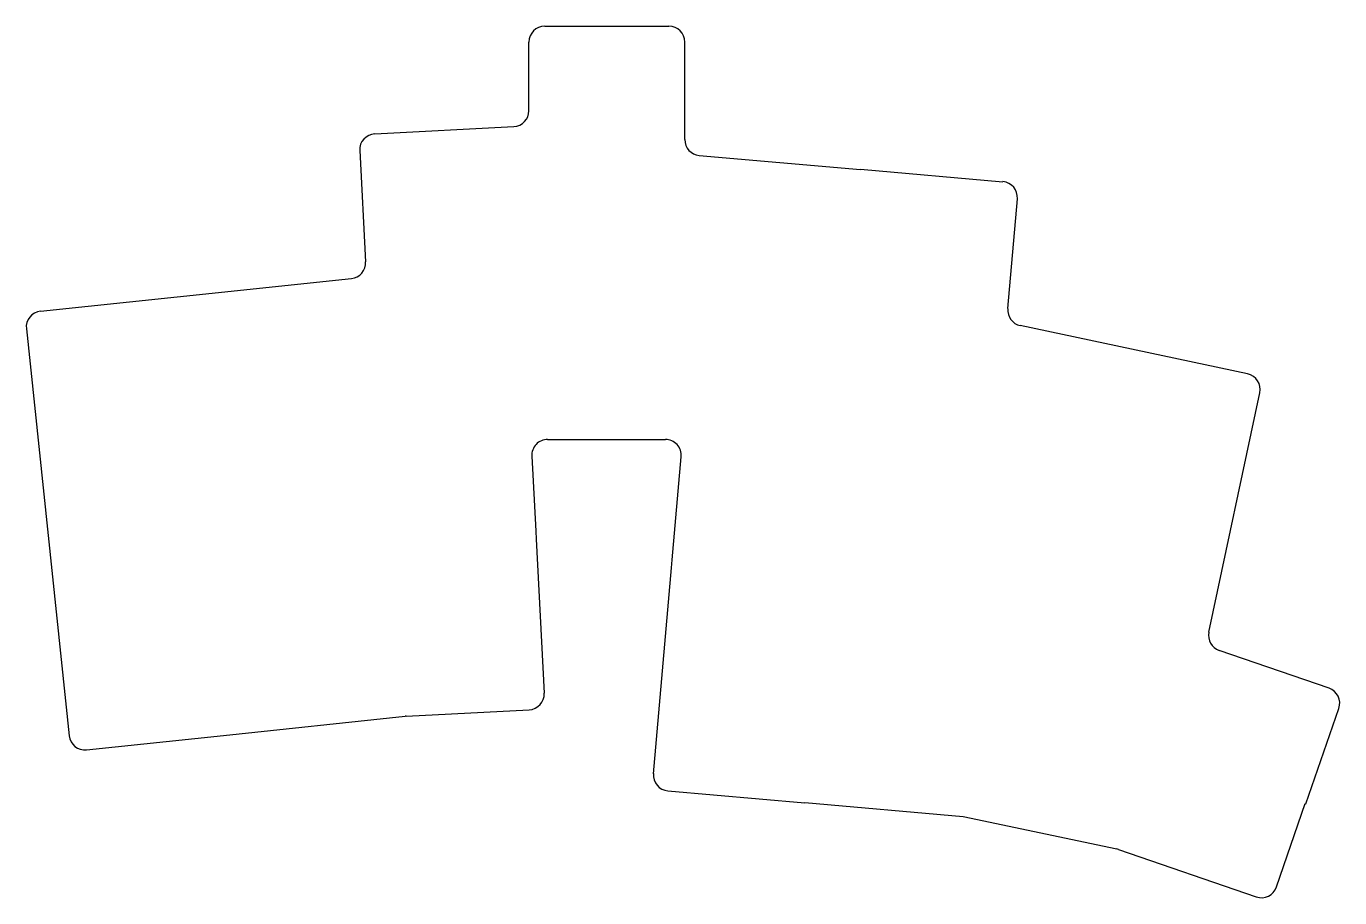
# Model space of a CAD drawing. Header units: millimetres. Extents: x -14 to 151, y -28 to 81.
import ezdxf

# ---------------------------------------------------------------- set-up
doc = ezdxf.new("R2010")
doc.units = ezdxf.units.MM

msp = doc.modelspace()

# ---------------------------------------------------------------- linework, layer by layer
for p, q in [((50.83, 81.29), (66.43, 81.29)), ((48.83, 70.66), (48.83, 79.29)), ((68.43, 67.02), (68.43, 79.29)), ((29.43, 67.75), (46.93, 68.67)), ((27.54, 65.65), (28.28, 51.63)), ((70.25, 65.03), (90.52, 63.25)), ((90.52, 63.3), (108.46, 61.73)), ((90.52, 63.25), (90.52, 63.3)), ((109.06, 45.75), (110.27, 59.57)), ((4.59, 47.24), (26.49, 49.54)), ((-12.62, 45.43), (4.59, 47.24)), ((-14.4, 43.23), (-9.01, -7.99)), ((139.23, 37.54), (110.64, 43.62)), ((134.37, 5.04), (140.77, 35.17)), ((51.18, 29.29), (65.99, 29.29)), ((49.18, 27.18), (49.68, 17.74)), ((66.85, 14.13), (67.98, 27.11)), ((49.68, 17.74), (49.73, 16.74)), ((49.73, 16.74), (50.75, -2.63)), ((66.76, 13.13), (66.85, 14.13)), ((64.49, -12.77), (66.76, 13.13)), ((149.48, -2.02), (135.67, 2.73)), ((33.38, -5.54), (48.85, -4.73)), ((146.58, -16.57), (150.72, -4.56)), ((10.39, -7.96), (33.27, -5.55)), ((-6.82, -9.77), (10.39, -7.96)), ((66.31, -14.93), (83.55, -16.44)), ((83.55, -16.41), (83.55, -16.44)), ((83.55, -16.41), (103.47, -18.16)), ((103.47, -18.14), (103.47, -18.16)), ((103.47, -18.14), (122.77, -22.24)), ((142.88, -27.03), (146.49, -16.54)), ((146.49, -16.54), (146.58, -16.57)), ((123.01, -22.31), (140.33, -28.27))]:
    msp.add_line(p, q)
for centre, start, end in [((50.83, 79.29), 90, 180), ((66.43, 79.29), 0, 90), ((46.83, 70.66), 273, 0), ((29.54, 65.75), 93, 183), ((70.43, 67.02), 180, 265), ((108.28, 59.74), 355, 85), ((26.28, 51.53), 276, 3), ((-12.41, 43.44), 96, 186), ((111.06, 45.57), 175, 258), ((138.82, 35.58), 348, 78), ((51.18, 27.29), 90, 183), ((65.99, 27.29), 355, 90), ((136.32, 4.62), 168, 251), ((48.75, -2.74), 273, 3), ((148.83, -3.91), 341, 71), ((33.48, -7.54), 93, 96), ((-7.03, -7.78), 186, 276), ((66.49, -12.94), 175, 265), ((122.35, -24.2), 71, 78), ((140.98, -26.38), 251, 341)]:
    msp.add_arc(centre, 2, start, end)

doc.saveas('drawing.dxf')
